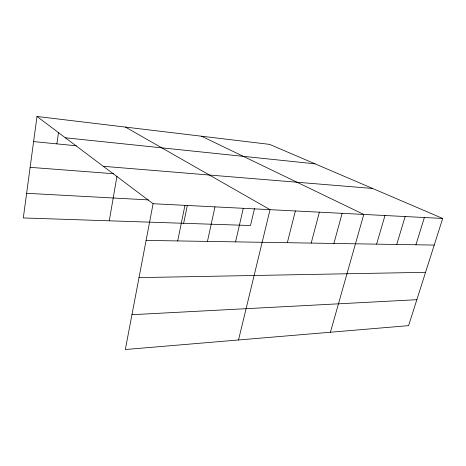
<?xml version="1.0" encoding="UTF-8"?>
<svg xmlns="http://www.w3.org/2000/svg" width="466" height="466" viewBox="0 0 466 466"><rect width="100%" height="100%" fill="white"/><g stroke="black" fill="none" stroke-linecap="round" stroke-linejoin="round"><path stroke-width="0.7" d="M36.995 116.477L153.087 203.724L125.319 349.523L408.595 325.641L442.7 218.449L269.575 144.373L36.995 116.477L23.3 217.942L250.504 225.527L254.541 208.349M56.864 143.877L58.495 132.635M109.265 220.814L116.983 176.131M177.686 240.928L184.955 205.343M183.656 223.296L187.291 205.605M207.457 241.405L214.972 206.869M235.569 241.86L243.287 208.308M238.528 339.982L270.041 209.671L125.453 127.084M287.33 242.699L295.357 210.958M311.206 243.089L319.356 212.176M333.889 243.456L342.131 213.335M330.417 332.235L363.777 214.436L201.545 136.212M376.61 244.143L384.986 215.513M396.735 244.469L405.158 216.544M415.922 244.778L424.375 217.517M131.948 314.696L416.849 299.696M139.014 277.62L425.563 272.313M146.097 240.415L434.23 245.075M153.087 203.724L442.7 218.449M26.626 193.297L148.409 199.902M30.127 167.346L113.803 173.731M103.301 166.304L372.602 188.456M33.604 141.594L76.342 145.794M65.339 137.779L315.08 163.84"/></g></svg>
